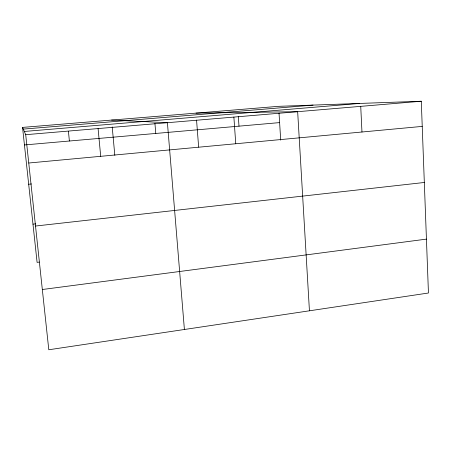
<?xml version="1.0" encoding="UTF-8"?>
<svg xmlns="http://www.w3.org/2000/svg" width="451" height="451" viewBox="0 0 451 451"><rect width="100%" height="100%" fill="white"/><g stroke="black" fill="none" stroke-linecap="round" stroke-linejoin="round"><path stroke-width="0.68" d="M42.332 289.514L426.437 239.12M39.186 262.104L37.095 262.358L22.55 127.402L278.6 106.329L421.29 101.238L428.45 293.009L48.798 349.762L25.707 134.691L22.55 127.402M35.516 226.036L424.323 182.48M32.979 224.158L35.742 223.848M28.678 184.245L31.463 183.963M28.751 163.014L422.226 126.398M24.439 144.951L279.614 122.604M24.309 131.455L359.594 103.437M25.707 134.691L421.29 101.238M23.289 129.104L313.067 105.1M196.022 113.122L297.66 111.696L309.437 310.801M111.577 120.073L167.411 122.706L184.403 329.489M68.422 131.314L69.392 141.016M98.081 128.569L100.703 156.317M112.209 126.917L114.819 155.296M154.924 123.315L155.781 133.451M196.557 120.079L198.643 147.122M233.877 117.085L235.755 143.751M238.331 116.55L238.996 126.162M279.022 113.111L280.708 140.143M360.732 106.363L361.967 132.002"/></g></svg>
